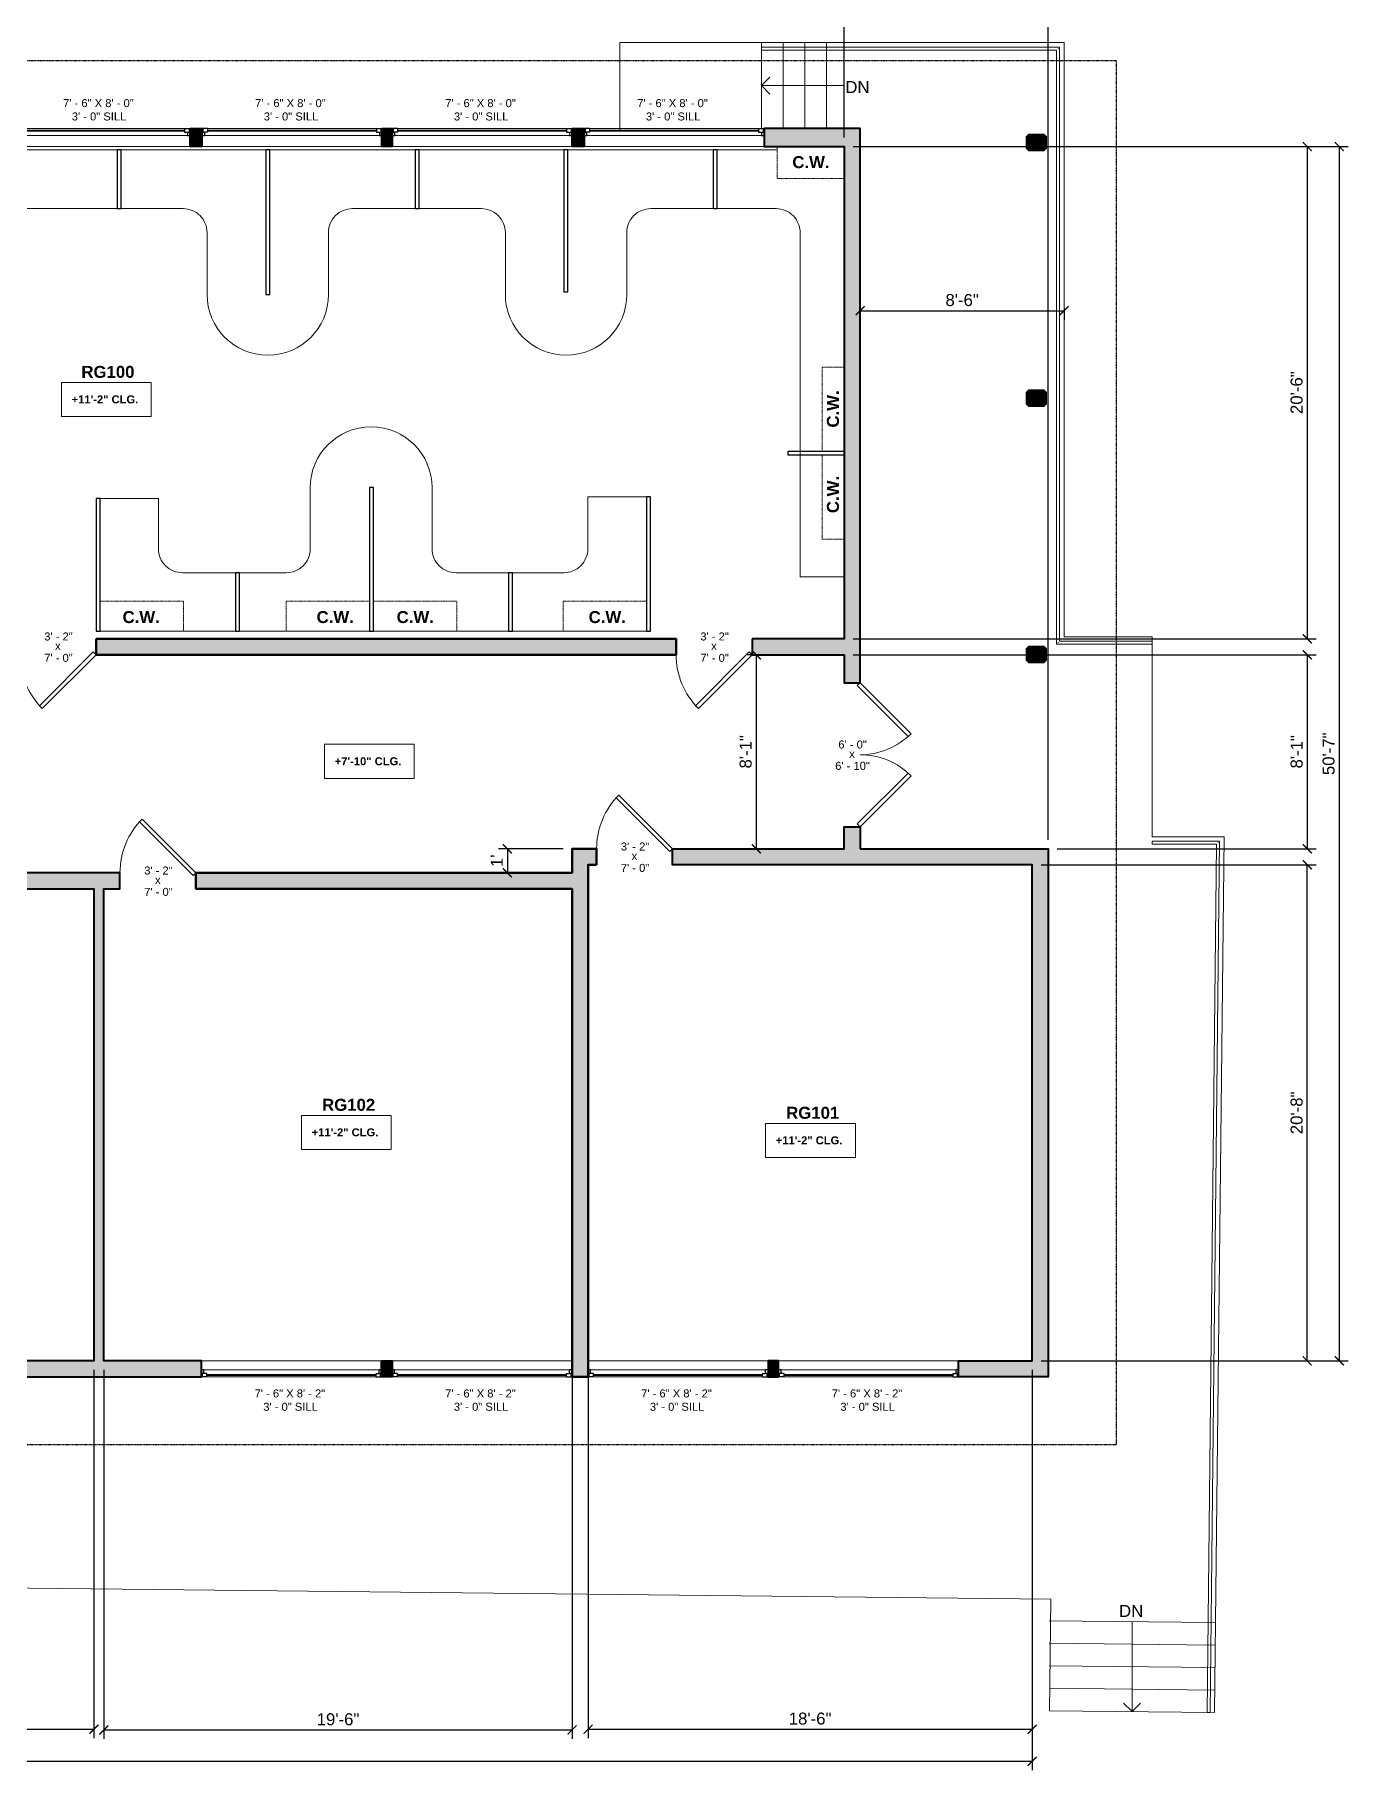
# Model space of a CAD drawing. Header units: inches. Extents: x -2078 to 106214, y -964 to 6385.
# Drawn here: x 30118 to 30775, y 3593 to 4461 of the extents above; entities that cross this region are included whole.
import ezdxf

# ---------------------------------------------------------------- set-up
doc = ezdxf.new("R2010")
doc.units = ezdxf.units.IN
doc.header["$MEASUREMENT"] = 0
doc.linetypes.add('HIDDEN2', pattern=[0.1875, 0.125, -0.0625])
for name, color, linetype, lineweight in [('A-ANNO', 2, 'Continuous', 5), ('A-ANNO-DIMS', 1, 'Continuous', 9), ('A-CASE', 4, 'Continuous', 9), ('A-DETAIL-2', 20, 'Continuous', 25), ('A-DETAIL-3', 40, 'Continuous', 15), ('A-DOOR', 1, 'Continuous', 18), ('A-GLAZ', 2, 'Continuous', 30), ('A-HIDDEN', 2, 'HIDDEN2', 18), ('A-RAILING', 4, 'Continuous', 9), ('A-STRS', 4, 'Continuous', 9), ('A-WALL', 3, 'Continuous', 40), ('A-WINDOWS', 2, 'Continuous', 18)]:
    doc.layers.add(name, color=color, linetype=linetype, lineweight=lineweight)
doc.layers.add('A-HATCH', color=9, linetype='Continuous')
doc.styles.add('Arial', font='arial.ttf')
doc.styles.add('Arial_1', font='arial.ttf', dxfattribs={"height": 0.0625})
doc.styles.add('Arial_2', font='arial.ttf', dxfattribs={"height": 3})
doc.styles.add('Arial_B', font='arialbd.ttf', dxfattribs={"height": 4.5})
doc.styles.add('Arial_B_1', font='arialbd.ttf', dxfattribs={"height": 3})
doc.styles.add('JC', font='arial.ttf', dxfattribs={"height": 0.125})
doc.dimstyles.new('JC-DIMS', dxfattribs={"dimtxt": 0.125, "dimasz": 0.09375, "dimexe": 0.09375, "dimexo": 0.09375, "dimgap": 0.046875, "dimtad": 1, "dimdec": 1, "dimzin": 0, "dimdsep": 46, "dimlunit": 4, "dimtxsty": 'JC', "dimblk": 'ARCHTICK', "dimcen": 0.09, "dimclrd": 1, "dimclre": 1, "dimclrt": 256, "dimadec": 0, "dimazin": 0, "dimtfac": 1, "dimtdec": 1, "dimtofl": 0, "dimtmove": 1, "dimatfit": 3, "dimfxl": 1, "dimtolj": 1, "dimtzin": 0, "dimarcsym": 0})

# ---------------------------------------------------------------- blocks, each defined once
blk = doc.blocks.new('JC_DOUBLE DOOR - DOUBLE DOOR-1460017-1-1st Floor - Classroom')
at = {"layer": 'A-DOOR', "lineweight": 30}
for p, q in [((-36, 4), (-10.54, 29.46)), ((-9.13, 28.04), (-34.59, 2.59)), ((-10.54, 29.46), (-9.13, 28.04)), ((10.54, 29.46), (9.13, 28.04)), ((9.13, 28.04), (34.59, 2.59)), ((36, 4), (10.54, 29.46)), ((-34.59, 2.59), (-36, 4)), ((34.59, 2.59), (36, 4))]:
    blk.add_line(p, q, dxfattribs=at)
at = {"layer": 'A-DOOR', "lineweight": 9}
for centre, start, end in [((-36, 4), 0, 45), ((36, 4), 135, 180)]:
    blk.add_arc(centre, 36, start, end, dxfattribs=at)
blk = doc.blocks.new('JC_DOOR_SINGLE PANEL - SINGLE DOOR-1460154-1-1st Floor - Classroom')
at = {"layer": 'A-DOOR', "lineweight": 30}
for p, q in [((-7.87, 30.87), (-9.28, 29.46)), ((-9.28, 29.46), (17.59, 2.59)), ((19, 4), (-7.87, 30.87)), ((17.59, 2.59), (19, 4))]:
    blk.add_line(p, q, dxfattribs=at)
at = {"layer": 'A-DOOR', "lineweight": 9}
blk.add_arc((19, 4), 38, 135, 180, dxfattribs=at)
blk = doc.blocks.new('JC_DOOR_SINGLE PANEL - SINGLE DOOR-1461113-1-1st Floor - Classroom')
at = {"layer": 'A-DOOR', "lineweight": 30}
for p, q in [((-9.28, -29.46), (17.59, -2.59)), ((19, -4), (-7.87, -30.87)), ((17.59, -2.59), (19, -4)), ((-7.87, -30.87), (-9.28, -29.46))]:
    blk.add_line(p, q, dxfattribs=at)
at = {"layer": 'A-DOOR', "lineweight": 9}
blk.add_arc((19, -4), 38, 180, 225, dxfattribs=at)
blk = doc.blocks.new('JC_FIXED WINDOW - MUNTIN - FIXED WINDOW-1465971-1-1st Floor - Classroom')
at = {"layer": 'A-GLAZ'}
for p, q in [((-45, 4), (-45, -4)), ((-42.25, 4), (-45, 4)), ((-45, 0.5), (-43.75, 0.5)), ((-44.5, 4), (-44.5, 2.25)), ((-44.5, 2.25), (-43.75, 2.25)), ((-42.25, 2.25), (-43.75, 2.25)), ((-43.75, 2.25), (-43.75, 0.5)), ((-42.25, 4), (-42.25, 2.25)), ((42.25, 4), (45, 4)), ((42.25, 4), (42.25, 2.25)), ((42.25, 2.25), (44.5, 2.25)), ((43.75, 2.25), (43.75, 0.5)), ((43.75, 0.5), (45, 0.5)), ((44.5, 4), (44.5, 2.25)), ((45, 4), (45, -4))]:
    blk.add_line(p, q, dxfattribs=at)
at = {"layer": 'A-GLAZ', "lineweight": 9}
for p, q in [((43.75, 0.5), (-43.75, 0.5)), ((42.25, 4), (-42.25, 4))]:
    blk.add_line(p, q, dxfattribs=at)
at = {"layer": 'A-GLAZ', "lineweight": 40}
blk.add_line((-42.25, 3.125), (42.25, 3.125), dxfattribs=at)
at = {"layer": 'A-WINDOWS'}
for p, q in [((45, 4), (-45, 4)), ((-45, -4), (45, -4))]:
    blk.add_line(p, q, dxfattribs=at)
blk = doc.blocks.new('JC_FIXED WINDOW - MUNTIN - FIXED WINDOW-1470564-1-1st Floor - Classroom')
at = {"layer": 'A-GLAZ'}
for p, q in [((-45, 4.5), (-45, -4.5)), ((-42.25, 4.5), (-45, 4.5)), ((-45, 1), (-43.75, 1)), ((-44.5, 4.5), (-44.5, 2.75)), ((-44.5, 2.75), (-43.75, 2.75)), ((-42.25, 2.75), (-43.75, 2.75)), ((-43.75, 2.75), (-43.75, 1)), ((-42.25, 4.5), (-42.25, 2.75)), ((42.25, 4.5), (45, 4.5)), ((42.25, 4.5), (42.25, 2.75)), ((42.25, 2.75), (44.5, 2.75)), ((43.75, 2.75), (43.75, 1)), ((43.75, 1), (45, 1)), ((44.5, 4.5), (44.5, 2.75)), ((45, 4.5), (45, -4.5))]:
    blk.add_line(p, q, dxfattribs=at)
at = {"layer": 'A-GLAZ', "lineweight": 9}
for p, q in [((43.75, 1), (-43.75, 1)), ((42.25, 4.5), (-42.25, 4.5))]:
    blk.add_line(p, q, dxfattribs=at)
at = {"layer": 'A-GLAZ', "lineweight": 40}
blk.add_line((-42.25, 3.625), (42.25, 3.625), dxfattribs=at)
at = {"layer": 'A-WINDOWS'}
for p, q in [((45, 4.5), (-45, 4.5)), ((-45, -4.5), (45, -4.5))]:
    blk.add_line(p, q, dxfattribs=at)
blk = doc.blocks.new('Top Rail Type - Top Rail_Internal_-1534940-1-1st Floor - Classroom')
at = {"layer": 'A-RAILING'}
for p, q in [((1345.01, -271.34), (1345.01, -271.53)), ((1540.38, -568.53), (1540.38, -568.34))]:
    blk.add_line(p, q, dxfattribs=at)
for points in [[(1493.48, -271.34), (1493.46, -271.36), (1493.43, -271.39), (1493.38, -271.43), (1493.34, -271.48), (1493.31, -271.51), (1493.29, -271.53)], [(1493.48, -568.34), (1493.46, -568.36), (1493.43, -568.39), (1493.38, -568.43), (1493.34, -568.48), (1493.31, -568.51), (1493.29, -568.53)]]:
    blk.add_open_spline(points, degree=3, knots=[0.46086968, 0.46086968, 0.46086968, 0.46086968, 0.47916667, 0.5, 0.52083333, 0.53913032, 0.53913032, 0.53913032, 0.53913032], dxfattribs=at)
blk = doc.blocks.new('Top Rail Type - Top Rail_Internal_-V3-1-1st Floor - Classroom')
at = {"layer": 'A-RAILING'}
for p, q in [((1345.01, -272.18), (1345.01, -270.68)), ((1494.13, -270.68), (1345.01, -270.68)), ((1492.63, -272.18), (1345.01, -272.18)), ((1492.63, -569.18), (1492.63, -272.18)), ((1494.13, -567.68), (1494.13, -270.68)), ((1540.38, -569.18), (1492.63, -569.18)), ((1540.38, -567.68), (1494.13, -567.68)), ((1540.38, -569.18), (1540.38, -567.68))]:
    blk.add_line(p, q, dxfattribs=at)
blk = doc.blocks.new('Top Rail Type - Top Rail_Internal_-1603301-1-1st Floor - Classroom')
at = {"layer": 'A-RAILING'}
for p, q in [((1540.38, -668.34), (1540.38, -668.53)), ((1568.53, -1103.17), (1568.71, -1103.17))]:
    blk.add_line(p, q, dxfattribs=at)
blk.add_open_spline([(1573.44, -668.34), (1573.43, -668.36), (1573.4, -668.39), (1573.35, -668.43), (1573.3, -668.48), (1573.27, -668.51), (1573.26, -668.53)], degree=3, knots=[0.46086968, 0.46086968, 0.46086968, 0.46086968, 0.47916667, 0.5, 0.52083333, 0.53913032, 0.53913032, 0.53913032, 0.53913032], dxfattribs=at)
blk = doc.blocks.new('Top Rail Type - Top Rail_Internal_-V7-1-1st Floor - Classroom')
at = {"layer": 'A-RAILING'}
for p, q in [((1540.38, -669.18), (1540.38, -667.68)), ((1574.11, -667.68), (1540.38, -667.68)), ((1569.37, -1103.18), (1574.11, -667.68)), ((1572.59, -669.18), (1540.38, -669.18)), ((1567.87, -1103.16), (1572.59, -669.18)), ((1567.87, -1103.16), (1569.37, -1103.18))]:
    blk.add_line(p, q, dxfattribs=at)
blk = doc.blocks.new('_ArchTick')
at = {"color": 0, "linetype": 'ByBlock', "const_width": 0.15}
blk.add_lwpolyline([(-0.5, -0.5), (0.5, 0.5)], dxfattribs=at)
blk = doc.blocks.new('*D1573')
at = {"layer": 'A-ANNO-DIMS', "color": 1, "lineweight": -2, "transparency": 16777216}
for p, q in [((30527, 4404.78), (30758.54, 4404.78)), ((30754.04, 4404.78), (30754.04, 4158.78)), ((30527, 4158.78), (30758.54, 4158.78))]:
    blk.add_line(p, q, dxfattribs=at)
at = {"layer": 'Defpoints', "color": 0, "transparency": 16777216}
for p in [(30522.5, 4404.78), (30522.5, 4158.78), (30754.04, 4158.78)]:
    blk.add_point(p, dxfattribs=at)
at = {"layer": 'A-ANNO-DIMS', "color": 1, "lineweight": -2, "transparency": 16777216, "xscale": 4.5, "yscale": 4.5, "zscale": 4.5}
for p, rotation in [((30754.04, 4404.78), 90), ((30754.04, 4158.78), 270)]:
    blk.add_blockref('_ArchTick', p, dxfattribs=dict(at, rotation=rotation))
at = {"layer": 'A-ANNO-DIMS', "color": 2, "transparency": 16777216, "insert": (30748.72, 4281.78), "char_height": 6, "width": 0.4874, "attachment_point": 5, "rotation": 90, "style": 'JC'}
blk.add_mtext('\\A1;20\'-6"', dxfattribs=at)
blk = doc.blocks.new('*D1575')
at = {"layer": 'A-ANNO-DIMS', "color": 1, "lineweight": -2, "transparency": 16777216}
for p, q in [((30057.5, 4409.28), (30057.5, 4534.05)), ((30057.5, 4529.55), (30522.5, 4529.55)), ((30522.5, 4409.28), (30522.5, 4534.05))]:
    blk.add_line(p, q, dxfattribs=at)
at = {"layer": 'Defpoints', "color": 0, "transparency": 16777216}
for p in [(30522.5, 4529.55), (30057.5, 4404.78), (30522.5, 4404.78)]:
    blk.add_point(p, dxfattribs=at)
at = {"layer": 'A-ANNO-DIMS', "color": 1, "lineweight": -2, "transparency": 16777216, "xscale": 4.5, "yscale": 4.5, "zscale": 4.5, "rotation": 180}
blk.add_blockref('_ArchTick', (30057.5, 4529.55), dxfattribs=at)
at = {"layer": 'A-ANNO-DIMS', "color": 1, "lineweight": -2, "transparency": 16777216, "xscale": 4.5, "yscale": 4.5, "zscale": 4.5}
blk.add_blockref('_ArchTick', (30522.5, 4529.55), dxfattribs=at)
at = {"layer": 'A-ANNO-DIMS', "color": 2, "transparency": 16777216, "insert": (30290, 4534.86), "char_height": 6, "width": 0.4874, "attachment_point": 5, "style": 'JC'}
blk.add_mtext('\\A1;38\'-9"', dxfattribs=at)
blk = doc.blocks.new('*D1585')
at = {"layer": 'A-ANNO-DIMS', "color": 1, "lineweight": -2, "transparency": 16777216}
for p, q in [((28998.48, 4409.28), (28998.48, 4550.05)), ((30522.5, 4409.28), (30522.5, 4550.05)), ((28998.48, 4545.55), (30522.5, 4545.55))]:
    blk.add_line(p, q, dxfattribs=at)
at = {"layer": 'Defpoints', "color": 0, "transparency": 16777216}
for p in [(30522.5, 4545.55), (28998.48, 4404.78), (30522.5, 4404.78)]:
    blk.add_point(p, dxfattribs=at)
at = {"layer": 'A-ANNO-DIMS', "color": 1, "lineweight": -2, "transparency": 16777216, "xscale": 4.5, "yscale": 4.5, "zscale": 4.5, "rotation": 180}
blk.add_blockref('_ArchTick', (28998.48, 4545.55), dxfattribs=at)
at = {"layer": 'A-ANNO-DIMS', "color": 1, "lineweight": -2, "transparency": 16777216, "xscale": 4.5, "yscale": 4.5, "zscale": 4.5}
blk.add_blockref('_ArchTick', (30522.5, 4545.55), dxfattribs=at)
at = {"layer": 'A-ANNO-DIMS', "color": 2, "transparency": 16777216, "insert": (29760.49, 4550.81), "char_height": 6, "width": 0.5739, "attachment_point": 5, "style": 'JC'}
blk.add_mtext("\\A1;127'", dxfattribs=at)
blk = doc.blocks.new('*D1587')
at = {"layer": 'A-ANNO-DIMS', "color": 1, "lineweight": -2, "transparency": 16777216}
for p, q in [((30152.48, 3793.28), (30152.48, 3608.79)), ((30386.48, 3793.28), (30386.48, 3608.79)), ((30152.48, 3613.29), (30386.48, 3613.29))]:
    blk.add_line(p, q, dxfattribs=at)
at = {"layer": 'Defpoints', "color": 0, "transparency": 16777216}
for p in [(30152.48, 3797.78), (30386.48, 3797.78), (30386.48, 3613.29)]:
    blk.add_point(p, dxfattribs=at)
at = {"layer": 'A-ANNO-DIMS', "color": 1, "lineweight": -2, "transparency": 16777216, "xscale": 4.5, "yscale": 4.5, "zscale": 4.5, "rotation": 180}
blk.add_blockref('_ArchTick', (30152.48, 3613.29), dxfattribs=at)
at = {"layer": 'A-ANNO-DIMS', "color": 1, "lineweight": -2, "transparency": 16777216, "xscale": 4.5, "yscale": 4.5, "zscale": 4.5}
blk.add_blockref('_ArchTick', (30386.48, 3613.29), dxfattribs=at)
at = {"layer": 'A-ANNO-DIMS', "color": 2, "transparency": 16777216, "insert": (30269.48, 3618.6), "char_height": 6, "width": 0.4874, "attachment_point": 5, "style": 'JC'}
blk.add_mtext('\\A1;19\'-6"', dxfattribs=at)
blk = doc.blocks.new('*D1589')
at = {"layer": 'A-ANNO-DIMS', "color": 1, "lineweight": -2, "transparency": 16777216}
for p, q in [((29914.48, 3793.28), (29914.48, 3609.14)), ((30147.48, 3793.28), (30147.48, 3609.14)), ((29914.48, 3613.64), (30147.48, 3613.64))]:
    blk.add_line(p, q, dxfattribs=at)
at = {"layer": 'Defpoints', "color": 0, "transparency": 16777216}
for p in [(29914.48, 3797.78), (30147.48, 3797.78), (30147.48, 3613.64)]:
    blk.add_point(p, dxfattribs=at)
at = {"layer": 'A-ANNO-DIMS', "color": 1, "lineweight": -2, "transparency": 16777216, "xscale": 4.5, "yscale": 4.5, "zscale": 4.5, "rotation": 180}
blk.add_blockref('_ArchTick', (29914.48, 3613.64), dxfattribs=at)
at = {"layer": 'A-ANNO-DIMS', "color": 1, "lineweight": -2, "transparency": 16777216, "xscale": 4.5, "yscale": 4.5, "zscale": 4.5}
blk.add_blockref('_ArchTick', (30147.48, 3613.64), dxfattribs=at)
at = {"layer": 'A-ANNO-DIMS', "color": 2, "transparency": 16777216, "insert": (30030.98, 3618.95), "char_height": 6, "width": 0.4874, "attachment_point": 5, "style": 'JC'}
blk.add_mtext('\\A1;19\'-5"', dxfattribs=at)
blk = doc.blocks.new('*D1605')
at = {"layer": 'A-ANNO-DIMS', "color": 1, "lineweight": -2, "transparency": 16777216}
for p, q in [((29004.48, 3793.28), (29004.48, 3593.14)), ((30616.48, 3793.28), (30616.48, 3593.14)), ((29004.48, 3597.64), (30616.48, 3597.64))]:
    blk.add_line(p, q, dxfattribs=at)
at = {"layer": 'Defpoints', "color": 0, "transparency": 16777216}
for p in [(29004.48, 3797.78), (30616.48, 3797.78), (30616.48, 3597.64)]:
    blk.add_point(p, dxfattribs=at)
at = {"layer": 'A-ANNO-DIMS', "color": 1, "lineweight": -2, "transparency": 16777216, "xscale": 4.5, "yscale": 4.5, "zscale": 4.5, "rotation": 180}
blk.add_blockref('_ArchTick', (29004.48, 3597.64), dxfattribs=at)
at = {"layer": 'A-ANNO-DIMS', "color": 1, "lineweight": -2, "transparency": 16777216, "xscale": 4.5, "yscale": 4.5, "zscale": 4.5}
blk.add_blockref('_ArchTick', (30616.48, 3597.64), dxfattribs=at)
at = {"layer": 'A-ANNO-DIMS', "color": 2, "transparency": 16777216, "insert": (29810.48, 3602.96), "char_height": 6, "width": 0.5739, "attachment_point": 5, "style": 'JC'}
blk.add_mtext('\\A1;134\'-4"', dxfattribs=at)
blk = doc.blocks.new('*D1607')
at = {"layer": 'A-ANNO-DIMS', "color": 1, "lineweight": -2, "transparency": 16777216}
for p, q in [((30394.48, 3793.28), (30394.48, 3609.14)), ((30616.48, 3793.28), (30616.48, 3609.14)), ((30394.48, 3613.64), (30616.48, 3613.64))]:
    blk.add_line(p, q, dxfattribs=at)
at = {"layer": 'Defpoints', "color": 0, "transparency": 16777216}
for p in [(30394.48, 3797.78), (30616.48, 3797.78), (30616.48, 3613.64)]:
    blk.add_point(p, dxfattribs=at)
at = {"layer": 'A-ANNO-DIMS', "color": 1, "lineweight": -2, "transparency": 16777216, "xscale": 4.5, "yscale": 4.5, "zscale": 4.5, "rotation": 180}
blk.add_blockref('_ArchTick', (30394.48, 3613.64), dxfattribs=at)
at = {"layer": 'A-ANNO-DIMS', "color": 1, "lineweight": -2, "transparency": 16777216, "xscale": 4.5, "yscale": 4.5, "zscale": 4.5}
blk.add_blockref('_ArchTick', (30616.48, 3613.64), dxfattribs=at)
at = {"layer": 'A-ANNO-DIMS', "color": 2, "transparency": 16777216, "insert": (30505.48, 3618.95), "char_height": 6, "width": 0.4874, "attachment_point": 5, "style": 'JC'}
blk.add_mtext('\\A1;18\'-6"', dxfattribs=at)
blk = doc.blocks.new('*D1609')
at = {"layer": 'A-ANNO-DIMS', "color": 1, "lineweight": -2, "transparency": 16777216}
for p, q in [((30527, 4150.78), (30758.54, 4150.78)), ((30754.04, 4150.78), (30754.04, 4053.78)), ((30628.98, 4053.78), (30758.54, 4053.78))]:
    blk.add_line(p, q, dxfattribs=at)
at = {"layer": 'Defpoints', "color": 0, "transparency": 16777216}
for p in [(30522.5, 4150.78), (30624.48, 4053.78), (30754.04, 4053.78)]:
    blk.add_point(p, dxfattribs=at)
at = {"layer": 'A-ANNO-DIMS', "color": 1, "lineweight": -2, "transparency": 16777216, "xscale": 4.5, "yscale": 4.5, "zscale": 4.5}
for p, rotation in [((30754.04, 4150.78), 90), ((30754.04, 4053.78), 270)]:
    blk.add_blockref('_ArchTick', p, dxfattribs=dict(at, rotation=rotation))
at = {"layer": 'A-ANNO-DIMS', "color": 2, "transparency": 16777216, "insert": (30748.72, 4102.28), "char_height": 6, "width": 0.4008, "attachment_point": 5, "rotation": 90, "style": 'JC'}
blk.add_mtext('\\A1;8\'-1"', dxfattribs=at)
blk = doc.blocks.new('*D1613')
at = {"layer": 'A-ANNO-DIMS', "color": 1, "lineweight": -2, "transparency": 16777216}
for p, q in [((28990.48, 4418.28), (28990.48, 4565.05)), ((30624.48, 4058.28), (30624.48, 4565.05)), ((28990.48, 4560.55), (30624.48, 4560.55))]:
    blk.add_line(p, q, dxfattribs=at)
at = {"layer": 'Defpoints', "color": 0, "transparency": 16777216}
for p in [(30624.48, 4560.55), (28990.48, 4413.78), (30624.48, 4053.78)]:
    blk.add_point(p, dxfattribs=at)
at = {"layer": 'A-ANNO-DIMS', "color": 1, "lineweight": -2, "transparency": 16777216, "xscale": 4.5, "yscale": 4.5, "zscale": 4.5, "rotation": 180}
blk.add_blockref('_ArchTick', (28990.48, 4560.55), dxfattribs=at)
at = {"layer": 'A-ANNO-DIMS', "color": 1, "lineweight": -2, "transparency": 16777216, "xscale": 4.5, "yscale": 4.5, "zscale": 4.5}
blk.add_blockref('_ArchTick', (30624.48, 4560.55), dxfattribs=at)
at = {"layer": 'A-ANNO-DIMS', "color": 2, "transparency": 16777216, "insert": (29807.48, 4565.86), "char_height": 6, "width": 0.5739, "attachment_point": 5, "style": 'JC'}
blk.add_mtext('\\A1;136\'-2"', dxfattribs=at)
blk = doc.blocks.new('*D1623')
at = {"layer": 'A-ANNO-DIMS', "color": 1, "lineweight": -2, "transparency": 16777216}
for p, q in [((30479.74, 4150.78), (30474.08, 4150.78)), ((30478.58, 4150.78), (30478.58, 4053.78)), ((30479.74, 4053.78), (30474.08, 4053.78))]:
    blk.add_line(p, q, dxfattribs=at)
at = {"layer": 'Defpoints', "color": 0, "transparency": 16777216}
for p in [(30484.24, 4150.78), (30478.58, 4053.78), (30484.24, 4053.78)]:
    blk.add_point(p, dxfattribs=at)
at = {"layer": 'A-ANNO-DIMS', "color": 1, "lineweight": -2, "transparency": 16777216, "xscale": 4.5, "yscale": 4.5, "zscale": 4.5}
for p, rotation in [((30478.58, 4150.78), 90), ((30478.58, 4053.78), 270)]:
    blk.add_blockref('_ArchTick', p, dxfattribs=dict(at, rotation=rotation))
at = {"layer": 'A-ANNO-DIMS', "color": 2, "transparency": 16777216, "insert": (30473.27, 4102.28), "char_height": 6, "width": 0.4008, "attachment_point": 5, "rotation": 90, "style": 'JC'}
blk.add_mtext('\\A1;8\'-1"', dxfattribs=at)
blk = doc.blocks.new('*D1561')
at = {"layer": 'A-ANNO-DIMS', "color": 1, "lineweight": -2, "transparency": 16777216}
for p, q in [((30530.5, 4323.89), (30530.5, 4318.23)), ((30530.5, 4322.73), (30632.5, 4322.73)), ((30632.5, 4323.89), (30632.5, 4318.23))]:
    blk.add_line(p, q, dxfattribs=at)
at = {"layer": 'Defpoints', "color": 0, "transparency": 16777216}
for p in [(30530.5, 4328.39), (30632.5, 4328.39), (30632.5, 4322.73)]:
    blk.add_point(p, dxfattribs=at)
at = {"layer": 'A-ANNO-DIMS', "color": 1, "lineweight": -2, "transparency": 16777216, "xscale": 4.5, "yscale": 4.5, "zscale": 4.5, "rotation": 180}
blk.add_blockref('_ArchTick', (30530.5, 4322.73), dxfattribs=at)
at = {"layer": 'A-ANNO-DIMS', "color": 1, "lineweight": -2, "transparency": 16777216, "xscale": 4.5, "yscale": 4.5, "zscale": 4.5}
blk.add_blockref('_ArchTick', (30632.5, 4322.73), dxfattribs=at)
at = {"layer": 'A-ANNO-DIMS', "color": 2, "transparency": 16777216, "insert": (30581.5, 4328.05), "char_height": 6, "width": 0.4008, "attachment_point": 5, "style": 'JC'}
blk.add_mtext('\\A1;8\'-6"', dxfattribs=at)
blk = doc.blocks.new('JC- existing door Tag_quad - JC- existing door Tag_quad-839775-1-1st Floor - Classroom')
at = {"layer": 'A-ANNO', "insert": (-0.023, 0.038), "char_height": 0.0625, "width": 0.0505, "attachment_point": 1, "style": 'Arial_2', "bg_fill": 3, "box_fill_scale": 1.25, "bg_fill_color": 256, "bg_fill_true_color": 13158600, "bg_fill_transparency": 0}
blk.add_mtext('x', dxfattribs=at)
blk = doc.blocks.new('*D1563')
at = {"layer": 'A-ANNO-DIMS', "color": 1, "lineweight": -2, "transparency": 16777216}
for p, q in [((30381.98, 4053.78), (30349.64, 4053.78)), ((30354.14, 4053.78), (30354.14, 4041.78)), ((30355.29, 4041.78), (30349.64, 4041.78))]:
    blk.add_line(p, q, dxfattribs=at)
at = {"layer": 'Defpoints', "color": 0, "transparency": 16777216}
for p in [(30386.48, 4053.78), (30354.14, 4041.78), (30359.79, 4041.78)]:
    blk.add_point(p, dxfattribs=at)
at = {"layer": 'A-ANNO-DIMS', "color": 1, "lineweight": -2, "transparency": 16777216, "xscale": 4.5, "yscale": 4.5, "zscale": 4.5}
for p, rotation in [((30354.14, 4053.78), 90), ((30354.14, 4041.78), 270)]:
    blk.add_blockref('_ArchTick', p, dxfattribs=dict(at, rotation=rotation))
at = {"layer": 'A-ANNO-DIMS', "color": 2, "transparency": 16777216, "insert": (30348.87, 4047.78), "char_height": 6, "width": 0.4008, "attachment_point": 5, "rotation": 90, "style": 'JC'}
blk.add_mtext("\\A1;1'", dxfattribs=at)
blk = doc.blocks.new('*D1567')
at = {"layer": 'A-ANNO-DIMS', "color": 1, "lineweight": -2, "transparency": 16777216}
for p, q in [((30620.98, 4045.78), (30758.54, 4045.78)), ((30754.04, 3797.78), (30754.04, 4045.78)), ((30620.98, 3797.78), (30758.54, 3797.78))]:
    blk.add_line(p, q, dxfattribs=at)
at = {"layer": 'Defpoints', "color": 0, "transparency": 16777216}
for p in [(30616.48, 4045.78), (30754.04, 4045.78), (30616.48, 3797.78)]:
    blk.add_point(p, dxfattribs=at)
at = {"layer": 'A-ANNO-DIMS', "color": 1, "lineweight": -2, "transparency": 16777216, "xscale": 4.5, "yscale": 4.5, "zscale": 4.5}
for p, rotation in [((30754.04, 4045.78), 90), ((30754.04, 3797.78), 270)]:
    blk.add_blockref('_ArchTick', p, dxfattribs=dict(at, rotation=rotation))
at = {"layer": 'A-ANNO-DIMS', "color": 2, "transparency": 16777216, "insert": (30748.72, 3921.78), "char_height": 6, "width": 0.4874, "attachment_point": 5, "rotation": 90, "style": 'JC'}
blk.add_mtext('\\A1;20\'-8"', dxfattribs=at)
blk = doc.blocks.new('*D1571')
at = {"layer": 'A-ANNO-DIMS', "color": 1, "lineweight": -2, "transparency": 16777216}
for p, q in [((30527, 4404.78), (30774.54, 4404.78)), ((30770.04, 4404.78), (30770.04, 3797.78)), ((30620.98, 3797.78), (30774.54, 3797.78))]:
    blk.add_line(p, q, dxfattribs=at)
at = {"layer": 'Defpoints', "color": 0, "transparency": 16777216}
for p in [(30522.5, 4404.78), (30616.48, 3797.78), (30770.04, 3797.78)]:
    blk.add_point(p, dxfattribs=at)
at = {"layer": 'A-ANNO-DIMS', "color": 1, "lineweight": -2, "transparency": 16777216, "xscale": 4.5, "yscale": 4.5, "zscale": 4.5}
for p, rotation in [((30770.04, 4404.78), 90), ((30770.04, 3797.78), 270)]:
    blk.add_blockref('_ArchTick', p, dxfattribs=dict(at, rotation=rotation))
at = {"layer": 'A-ANNO-DIMS', "color": 2, "transparency": 16777216, "insert": (30764.72, 4101.28), "char_height": 6, "width": 0.4874, "attachment_point": 5, "rotation": 90, "style": 'JC'}
blk.add_mtext('\\A1;50\'-7"', dxfattribs=at)

msp = doc.modelspace()

# ---------------------------------------------------------------- hatches: boundary and pattern name
at = {"layer": 'A-HATCH'}
h = msp.add_hatch(color=256, dxfattribs=at)
h.dxf.hatch_style = 1
h.paths.add_polyline_path([(30195.5, 4413.784), (30201.468, 4413.784), (30201.468, 4404.784), (30195.5, 4404.784)])
h = msp.add_hatch(color=256, dxfattribs=at)
h.dxf.hatch_style = 1
h.paths.add_polyline_path([(30291.468, 4413.784), (30296.531, 4413.784), (30296.531, 4404.784), (30291.468, 4404.784)])
h = msp.add_hatch(color=256, dxfattribs=at)
h.dxf.hatch_style = 1
h.paths.add_polyline_path([(30386.531, 4413.784), (30392.5, 4413.784), (30392.5, 4404.784), (30386.531, 4404.784)])
h = msp.add_hatch(color=256, dxfattribs=at)
h.dxf.hatch_style = 1
h.paths.add_polyline_path([(30476.5, 4158.784), (30476.5, 4150.784), (30522.5, 4150.784), (30522.5, 4136.784), (30530.5, 4136.784), (30530.5, 4413.784), (30482.5, 4413.784), (30482.5, 4404.784), (30522.5, 4404.784), (30522.5, 4158.784)])
h = msp.add_hatch(color=256, dxfattribs=at)
h.dxf.hatch_style = 1
h.paths.add_polyline_path([(30614.621, 4410.836), (30613.51, 4409.725), (30613.51, 4403.947), (30614.621, 4402.836), (30622.523, 4402.836), (30623.635, 4403.947), (30623.635, 4409.725), (30622.523, 4410.836)])
h = msp.add_hatch(color=256, dxfattribs=at)
h.dxf.hatch_style = 1
h.paths.add_polyline_path([(30614.621, 4283.021), (30613.51, 4281.909), (30613.51, 4276.132), (30614.621, 4275.021), (30622.523, 4275.021), (30623.635, 4276.132), (30623.635, 4281.909), (30622.523, 4283.021)])
h = msp.add_hatch(color=256, dxfattribs=at)
h.dxf.hatch_style = 1
h.paths.add_polyline_path([(30148.5, 4158.784), (30148.5, 4150.784), (30438.5, 4150.784), (30438.5, 4158.784)])
h = msp.add_hatch(color=256, dxfattribs=at)
h.dxf.hatch_style = 1
h.paths.add_polyline_path([(30614.621, 4154.902), (30613.51, 4153.791), (30613.51, 4148.013), (30614.621, 4146.902), (30622.523, 4146.902), (30623.635, 4148.013), (30623.635, 4153.791), (30622.523, 4154.902)])
h = msp.add_hatch(color=256, dxfattribs=at)
h.dxf.hatch_style = 1
h.paths.add_polyline_path([(30530.5, 4053.784), (30624.482, 4053.784), (30624.482, 3789.784), (30579.732, 3789.784), (30579.732, 3797.784), (30616.482, 3797.784), (30616.482, 4045.784), (30436.75, 4045.784), (30436.75, 4053.784), (30522.5, 4053.784), (30522.5, 4064.784), (30530.5, 4064.784)])
h = msp.add_hatch(color=256, dxfattribs=at)
h.dxf.hatch_style = 1
h.paths.add_polyline_path([(30398.75, 4045.784), (30398.75, 4053.784), (30386.482, 4053.784), (30386.482, 4041.784), (30198.482, 4041.784), (30198.482, 4033.784), (30386.482, 4033.784), (30386.482, 3789.784), (30394.482, 3789.784), (30394.482, 4045.784)])
h = msp.add_hatch(color=256, dxfattribs=at)
h.dxf.hatch_style = 1
h.paths.add_polyline_path([(30291.232, 3797.784), (30296.482, 3797.784), (30296.482, 3789.784), (30291.232, 3789.784)])
h = msp.add_hatch(color=256, dxfattribs=at)
h.dxf.hatch_style = 1
h.paths.add_polyline_path([(30489.732, 3797.784), (30484.482, 3797.784), (30484.482, 3789.784), (30489.732, 3789.784)])

# ---------------------------------------------------------------- linework, layer by layer
at = {"layer": 'A-ANNO'}
for p, q in [((30522.5, 4435.284), (30481.125, 4435.284)), ((30481.172, 4435.284), (30485.414, 4439.527)), ((30481.172, 4435.284), (30485.414, 4431.042)), ((30666.473, 3667.462), (30666.473, 3622.462)), ((30666.473, 3622.462), (30662.23, 3626.705)), ((30666.473, 3622.462), (30670.716, 3626.705))]:
    msp.add_line(p, q, dxfattribs=at)
at = {"layer": 'A-ANNO', "flags": 128}
for points in [[(30131.188, 4286.88), (30176.099, 4286.88), (30176.099, 4269.812), (30131.188, 4269.812)], [(30262.722, 4105.998), (30307.633, 4105.998), (30307.633, 4088.93), (30262.722, 4088.93)], [(30251.206, 3920.498), (30296.117, 3920.498), (30296.117, 3903.429), (30251.206, 3903.429)], [(30483.206, 3916.498), (30528.117, 3916.498), (30528.117, 3899.429), (30483.206, 3899.429)]]:
    msp.add_lwpolyline(points, close=True, dxfattribs=at)
at = {"layer": 'A-CASE', "linetype": 'HIDDEN2', "lineweight": 9}
for p, q in [((30488.983, 4404.784), (30488.983, 4388.784)), ((30488.983, 4388.784), (30522.5, 4388.784)), ((30511.5, 4252.593), (30511.5, 4294.593)), ((30511.5, 4294.593), (30522.5, 4294.593)), ((30511.5, 4250.593), (30511.5, 4208.593)), ((30511.5, 4208.593), (30522.5, 4208.593)), ((30192.194, 4177.56), (30150.553, 4177.56)), ((30192.194, 4162.56), (30192.194, 4177.56)), ((30243.553, 4162.56), (30243.553, 4177.56)), ((30243.553, 4177.56), (30285.194, 4177.56)), ((30328.835, 4177.56), (30287.194, 4177.56)), ((30328.835, 4162.56), (30328.835, 4177.56)), ((30382.055, 4162.56), (30382.055, 4177.56)), ((30382.055, 4177.56), (30423.696, 4177.56))]:
    msp.add_line(p, q, dxfattribs=at)
at = {"layer": 'A-DETAIL-2'}
for points in [[(30159.018, 4373.784), (30161.018, 4373.784), (30161.018, 4403.139), (30159.018, 4403.139)], [(30233.393, 4330.889), (30235.393, 4330.889), (30235.393, 4403.139), (30233.393, 4403.139)], [(30308.018, 4373.784), (30310.018, 4373.784), (30310.018, 4403.139), (30308.018, 4403.139)], [(30382.393, 4332.139), (30384.393, 4332.139), (30384.393, 4403.139), (30382.393, 4403.139)], [(30458.983, 4403.139), (30456.983, 4403.139), (30456.983, 4373.784), (30458.983, 4373.784)], [(30287.194, 4234.306), (30285.194, 4234.306), (30285.194, 4162.56), (30287.194, 4162.56)], [(30148.553, 4162.56), (30150.553, 4162.56), (30150.553, 4228.941), (30148.553, 4228.941)], [(30425.696, 4229.784), (30423.696, 4229.784), (30423.696, 4162.56), (30425.696, 4162.56)], [(30220.252, 4191.784), (30218.252, 4191.784), (30218.252, 4162.56), (30220.252, 4162.56)], [(30356.696, 4191.794), (30354.696, 4191.794), (30354.696, 4162.56), (30356.696, 4162.56)]]:
    msp.add_lwpolyline(points, close=True, dxfattribs=at)
msp.add_lwpolyline([(30522.5, 4250.593), (30494.5, 4250.593), (30494.5, 4252.593), (30522.5, 4252.593)], dxfattribs=at)
at = {"layer": 'A-DETAIL-3', "lineweight": 9}
for p, q in [((30410.344, 4412.784), (30410.344, 4456.784)), ((30632.5, 4456.784), (30410.344, 4456.784)), ((30632.5, 4456.784), (30632.5, 4159.784)), ((30072.5, 4403.139), (30488.983, 4403.139)), ((30150.553, 4162.56), (30423.696, 4162.56)), ((30676.5, 4159.784), (30632.5, 4159.784)), ((30676.5, 4159.784), (30676.5, 4059.784)), ((30676.5, 4059.784), (30712.5, 4059.784)), ((30712.5, 4059.784), (30707.734, 3622.019)), ((30625.82, 3678.729), (29070.241, 3695.419)), ((30625.82, 3678.729), (30625.212, 3622.905))]:
    msp.add_line(p, q, dxfattribs=at)
for points in [[(30072.5, 4328.784), (30101.5, 4328.784), (30101.5, 4361.784, -0.4142136), (30113.5, 4373.784), (30192.01, 4373.784, -0.4142136), (30204.01, 4361.784), (30204.01, 4330.906, 1), (30264.727, 4330.906)], [(30413.858, 4330.906, -1), (30353.14, 4330.906), (30353.14, 4361.784, 0.4142136), (30341.14, 4373.784), (30276.727, 4373.784, 0.4142136), (30264.727, 4361.784), (30264.727, 4330.906)], [(30522.5, 4189.784), (30500.5, 4189.784), (30500.5, 4361.784, 0.4142136), (30488.5, 4373.784), (30425.858, 4373.784, 0.4142136), (30413.858, 4361.784), (30413.858, 4330.906)], [(30423.696, 4229.784), (30394.364, 4229.784), (30394.364, 4203.784, -0.4142136), (30382.364, 4191.784), (30328.483, 4191.784, -0.4142136), (30316.483, 4203.784), (30316.483, 4234.306, 1), (30255.608, 4234.306), (30255.608, 4203.784, -0.4142136), (30243.608, 4191.784), (30191.725, 4191.784, -0.4142136), (30179.725, 4203.784), (30179.725, 4228.941), (30150.553, 4228.941)]]:
    msp.add_lwpolyline(points, format="xyb", dxfattribs=at)
at = {"layer": 'A-STRS', "lineweight": 9}
for p, q in [((30481.125, 4413.784), (30481.125, 4456.784)), ((30491.958, 4413.784), (30491.958, 4456.784)), ((30502.791, 4413.784), (30502.791, 4456.784)), ((30513.625, 4413.784), (30513.625, 4456.784)), ((30707.734, 3667.019), (30625.075, 3667.906)), ((30707.72, 3655.77), (30625.061, 3656.656)), ((30707.728, 3644.519), (30625.069, 3645.406)), ((30707.747, 3633.269), (30625.088, 3634.156)), ((30707.734, 3622.019), (30625.212, 3622.905))]:
    msp.add_line(p, q, dxfattribs=at)
at = {"layer": 'A-WALL'}
for points in [[(30195.5, 4413.784), (30201.468, 4413.784), (30201.468, 4404.784), (30195.5, 4404.784)], [(30291.468, 4413.784), (30296.531, 4413.784), (30296.531, 4404.784), (30291.468, 4404.784)], [(30386.531, 4413.784), (30392.5, 4413.784), (30392.5, 4404.784), (30386.531, 4404.784)], [(30476.5, 4158.784), (30476.5, 4150.784), (30522.5, 4150.784), (30522.5, 4136.784), (30530.5, 4136.784), (30530.5, 4413.784), (30482.5, 4413.784), (30482.5, 4404.784), (30522.5, 4404.784), (30522.5, 4158.784)], [(30530.5, 4053.784), (30624.482, 4053.784), (30624.482, 3789.784), (30579.732, 3789.784), (30579.732, 3797.784), (30616.482, 3797.784), (30616.482, 4045.784), (30436.75, 4045.784), (30436.75, 4053.784), (30522.5, 4053.784), (30522.5, 4064.784), (30530.5, 4064.784)], [(30291.232, 3797.784), (30296.482, 3797.784), (30296.482, 3789.784), (30291.232, 3789.784)], [(30489.732, 3797.784), (30484.482, 3797.784), (30484.482, 3789.784), (30489.732, 3789.784)]]:
    msp.add_lwpolyline(points, close=True, dxfattribs=at)
at = {"layer": 'A-WALL', "lineweight": 30}
for points in [[(30614.621, 4410.836), (30613.51, 4409.725), (30613.51, 4403.947), (30614.621, 4402.836), (30622.523, 4402.836), (30623.635, 4403.947), (30623.635, 4409.725), (30622.523, 4410.836)], [(30614.621, 4283.021), (30613.51, 4281.909), (30613.51, 4276.132), (30614.621, 4275.021), (30622.523, 4275.021), (30623.635, 4276.132), (30623.635, 4281.909), (30622.523, 4283.021)], [(30614.621, 4154.902), (30613.51, 4153.791), (30613.51, 4148.013), (30614.621, 4146.902), (30622.523, 4146.902), (30623.635, 4148.013), (30623.635, 4153.791), (30622.523, 4154.902)]]:
    msp.add_lwpolyline(points, close=True, dxfattribs=at)
at = {"layer": 'A-WALL', "lineweight": 60}
for points in [[(30148.5, 4158.784), (30148.5, 4150.784), (30438.5, 4150.784), (30438.5, 4158.784)], [(30398.75, 4045.784), (30398.75, 4053.784), (30386.482, 4053.784), (30386.482, 4041.784), (30198.482, 4041.784), (30198.482, 4033.784), (30386.482, 4033.784), (30386.482, 3789.784), (30394.482, 3789.784), (30394.482, 4045.784)]]:
    msp.add_lwpolyline(points, close=True, dxfattribs=at)

# ---------------------------------------------------------------- block references
at = {"layer": 'A-RAILING'}
for name in ['Top Rail Type - Top Rail_Internal_-V3-1-1st Floor - Classroom', 'Top Rail Type - Top Rail_Internal_-1534940-1-1st Floor - Classroom', 'Top Rail Type - Top Rail_Internal_-V7-1-1st Floor - Classroom', 'Top Rail Type - Top Rail_Internal_-1603301-1-1st Floor - Classroom']:
    msp.add_blockref(name, (29136.116, 4725.219), dxfattribs=at)
at = {"layer": 'A-WINDOWS'}
for p in [(30150.5, 4409.284), (30246.468, 4409.284), (30341.531, 4409.284), (30437.5, 4409.284)]:
    msp.add_blockref('JC_FIXED WINDOW - MUNTIN - FIXED WINDOW-1470564-1-1st Floor - Classroom', p, dxfattribs=at)
at = {"layer": 'A-WINDOWS', "rotation": 180}
for p in [(30246.232, 3793.784), (30341.482, 3793.784), (30439.482, 3793.784), (30534.732, 3793.784)]:
    msp.add_blockref('JC_FIXED WINDOW - MUNTIN - FIXED WINDOW-1465971-1-1st Floor - Classroom', p, dxfattribs=at)

# ---------------------------------------------------------------- texts
at = {"layer": 'A-ANNO', "attachment_point": 1}
for s, insert, char_height, width, style in [('DN', (30523.105, 4437.561), 6, 14.948, 'Arial'), ('7\' - 6" X 8\' - 0"', (30132.056, 4428.527), 4, 44.642, 'Arial_1'), ('7\' - 6" X 8\' - 0"', (30228.025, 4428.527), 4, 44.642, 'Arial_1'), ('7\' - 6" X 8\' - 0"', (30323.088, 4428.527), 4, 44.642, 'Arial_1'), ('7\' - 6" X 8\' - 0"', (30419.056, 4428.527), 4, 44.642, 'Arial_1'), ('3\' - 0" SILL', (30136.39, 4421.861), 4, 34.138, 'Arial_1'), ('3\' - 0" SILL', (30232.358, 4421.861), 4, 34.138, 'Arial_1'), ('3\' - 0" SILL', (30327.421, 4421.861), 4, 34.138, 'Arial_1'), ('3\' - 0" SILL', (30423.39, 4421.861), 4, 34.138, 'Arial_1'), ('C.W.', (30496.603, 4400.031), 6, 22.624, 'Arial_B'), ('RG100', (30141.186, 4295.186), 6, 47.672, 'Arial_B'), ('+11\'-2" CLG.', (30136.308, 4280.427), 4, 41.814, 'Arial_B_1'), ('C.W.', (30161.785, 4172.618), 6, 22.624, 'Arial_B'), ('C.W.', (30258.785, 4172.618), 6, 22.624, 'Arial_B'), ('C.W.', (30298.785, 4172.618), 6, 22.624, 'Arial_B'), ('C.W.', (30394.785, 4172.618), 6, 22.624, 'Arial_B'), ('+7\'-10" CLG.', (30267.842, 4099.545), 4, 41.814, 'Arial_B_1'), ('RG102', (30261.512, 3928.803), 6, 75.346, 'Arial_B'), ('RG101', (30493.512, 3924.803), 6, 75.346, 'Arial_B'), ('+11\'-2" CLG.', (30256.326, 3914.044), 4, 41.814, 'Arial_B_1'), ('+11\'-2" CLG.', (30488.326, 3910.044), 4, 41.814, 'Arial_B_1'), ('7\' - 6" X 8\' - 2"', (30227.789, 3783.527), 4, 44.642, 'Arial_1'), ('7\' - 6" X 8\' - 2"', (30323.039, 3783.527), 4, 44.642, 'Arial_1'), ('7\' - 6" X 8\' - 2"', (30421.039, 3783.527), 4, 44.642, 'Arial_1'), ('7\' - 6" X 8\' - 2"', (30516.289, 3783.527), 4, 44.642, 'Arial_1'), ('3\' - 0" SILL', (30232.122, 3776.861), 4, 34.138, 'Arial_1'), ('3\' - 0" SILL', (30327.372, 3776.861), 4, 34.138, 'Arial_1'), ('3\' - 0" SILL', (30425.372, 3776.861), 4, 34.138, 'Arial_1'), ('3\' - 0" SILL', (30520.622, 3776.861), 4, 34.138, 'Arial_1'), ('DN', (30659.925, 3675.798), 6, 14.948, 'Arial')]:
    msp.add_mtext(s, dxfattribs=dict(at, insert=insert, char_height=char_height, width=width, style=style))
at = {"layer": 'A-ANNO', "char_height": 6, "width": 22.624, "attachment_point": 1, "rotation": 90, "style": 'Arial_B'}
for insert in [(30513.918, 4264.334), (30513.918, 4221.584)]:
    msp.add_mtext('C.W.', dxfattribs=dict(at, insert=insert))
at = {"layer": 'A-ANNO', "char_height": 4, "attachment_point": 1, "style": 'Arial_1', "bg_fill": 3, "box_fill_scale": 1.25, "bg_fill_color": 256, "bg_fill_true_color": 13158600, "bg_fill_transparency": 0}
for s, insert, width in [('3\' - 2"', (30122.614, 4161.921), 17.978), ('3\' - 2"', (30450.614, 4161.921), 17.978), ('7\' - 0"', (30122.614, 4151.24), 17.978), ('7\' - 0"', (30450.614, 4151.24), 17.978), ('6\' - 0"', (30519.614, 4107.921), 17.978), ('6\' - 10"', (30518.039, 4097.24), 21.816), ('3\' - 2"', (30410.864, 4056.921), 17.978), ('3\' - 2"', (30172.597, 4044.921), 17.978), ('7\' - 0"', (30410.864, 4046.24), 17.978), ('7\' - 0"', (30172.597, 4034.24), 17.978)]:
    msp.add_mtext(s, dxfattribs=dict(at, insert=insert, width=width))

# ---------------------------------------------------------------- dimensions: what is measured, and where the dimension line sits
at = {"layer": 'A-ANNO-DIMS'}
for base, p1, p2, picture, middle in [((30522.5, 4545.548), (28998.482, 4404.784), (30522.5, 4404.784), '*D1585', (29760.491, 4550.811)), ((30522.5, 4529.548), (30057.5, 4404.784), (30522.5, 4404.784), '*D1575', (30290, 4534.864)), ((30632.5, 4322.733), (30530.5, 4328.39), (30632.5, 4328.39), '*D1561', (30581.5, 4328.046)), ((30616.482, 3597.641), (29004.482, 3797.784), (30616.482, 3797.784), '*D1605', (29810.482, 3602.956)), ((30147.482, 3613.641), (29914.482, 3797.784), (30147.482, 3797.784), '*D1589', (30030.982, 3618.954)), ((30386.482, 3613.291), (30152.482, 3797.784), (30386.482, 3797.784), '*D1587', (30269.482, 3618.604)), ((30616.482, 3613.641), (30394.482, 3797.784), (30616.482, 3797.784), '*D1607', (30505.482, 3618.954))]:
    dim = msp.add_linear_dim(base=base, p1=p1, p2=p2, dimstyle='JC-DIMS', override={"dimclrt": 2}, dxfattribs=at)
    dim.commit()
    dim.dimension.update_dxf_attribs({"geometry": picture, "text_midpoint": middle})
for base, p1, p2, picture, middle in [((30754.038, 4158.784), (30522.5, 4404.784), (30522.5, 4158.784), '*D1573', (30748.725, 4281.784)), ((30354.136, 4041.784), (30386.482, 4053.784), (30359.793, 4041.784), '*D1563', (30348.873, 4047.784)), ((30754.038, 4045.784), (30616.482, 3797.784), (30616.482, 4045.784), '*D1567', (30748.725, 3921.784))]:
    dim = msp.add_linear_dim(base=base, p1=p1, p2=p2, angle=90, dimstyle='JC-DIMS', override={"dimclrt": 2}, dxfattribs=at)
    dim.commit()
    dim.dimension.update_dxf_attribs({"geometry": picture, "text_midpoint": middle})

# ---------------------------------------------------------------- next in the draw order: block references
at = {"layer": 'A-DOOR'}
for name, p in [('JC_DOOR_SINGLE PANEL - SINGLE DOOR-1461113-1-1st Floor - Classroom', (30129.5, 4154.784)), ('JC_DOOR_SINGLE PANEL - SINGLE DOOR-1461113-1-1st Floor - Classroom', (30457.5, 4154.784)), ('JC_DOOR_SINGLE PANEL - SINGLE DOOR-1460154-1-1st Floor - Classroom', (30417.75, 4049.784)), ('JC_DOOR_SINGLE PANEL - SINGLE DOOR-1460154-1-1st Floor - Classroom', (30179.482, 4037.784))]:
    msp.add_blockref(name, p, dxfattribs=at)
at = {"layer": 'A-DOOR', "rotation": 270}
msp.add_blockref('JC_DOUBLE DOOR - DOUBLE DOOR-1460017-1-1st Floor - Classroom', (30526.5, 4100.784), dxfattribs=at)

# ---------------------------------------------------------------- next in the draw order: dimensions: what is measured, and where the dimension line sits
at = {"layer": 'A-ANNO-DIMS'}
dim = msp.add_linear_dim(base=(30624.482, 4560.548), p1=(28990.482, 4413.784), p2=(30624.482, 4053.784), dimstyle='JC-DIMS', override={"dimclrt": 2}, dxfattribs=at)
dim.commit()
dim.dimension.update_dxf_attribs({"geometry": '*D1613', "text_midpoint": (29807.482, 4565.864)})
for base, p1, p2, picture, middle in [((30478.582, 4053.784), (30484.239, 4150.784), (30484.239, 4053.784), '*D1623', (30473.269, 4102.284)), ((30754.038, 4053.784), (30522.5, 4150.784), (30624.482, 4053.784), '*D1609', (30748.725, 4102.284))]:
    dim = msp.add_linear_dim(base=base, p1=p1, p2=p2, angle=90, dimstyle='JC-DIMS', override={"dimclrt": 2}, dxfattribs=at)
    dim.commit()
    dim.dimension.update_dxf_attribs({"geometry": picture, "text_midpoint": middle})

# ---------------------------------------------------------------- next in the draw order: block references
at = {"layer": 'A-ANNO', "xscale": 64, "yscale": 64, "zscale": 64}
for p in [(30129.5, 4154.784), (30457.5, 4154.784), (30526.5, 4100.784), (30417.75, 4049.784), (30179.482, 4037.784)]:
    msp.add_blockref('JC- existing door Tag_quad - JC- existing door Tag_quad-839775-1-1st Floor - Classroom', p, dxfattribs=at)

# ---------------------------------------------------------------- next in the draw order: hatches: boundary and pattern name
at = {"layer": 'A-HATCH'}
h = msp.add_hatch(color=256, dxfattribs=at)
h.dxf.hatch_style = 1
h.paths.add_polyline_path([(29956.482, 4041.784), (29956.482, 4033.784), (30147.482, 4033.784), (30147.482, 3797.784), (30099.732, 3797.784), (30099.732, 3789.784), (30201.232, 3789.784), (30201.232, 3797.784), (30152.482, 3797.784), (30152.482, 4033.784), (30160.482, 4033.784), (30160.482, 4041.784)])

# ---------------------------------------------------------------- next in the draw order: linework, layer by layer
at = {"layer": 'A-HIDDEN', "lineweight": 30}
msp.add_lwpolyline([(28932.72, 4447.784), (30658.482, 4447.784), (30658.482, 3755.784), (28932.72, 3755.784)], dxfattribs=at)
at = {"layer": 'A-WALL'}
msp.add_lwpolyline([(29956.482, 4041.784), (29956.482, 4033.784), (30147.482, 4033.784), (30147.482, 3797.784), (30099.732, 3797.784), (30099.732, 3789.784), (30201.232, 3789.784), (30201.232, 3797.784), (30152.482, 3797.784), (30152.482, 4033.784), (30160.482, 4033.784), (30160.482, 4041.784)], close=True, dxfattribs=at)

# ---------------------------------------------------------------- next in the draw order: dimensions: what is measured, and where the dimension line sits
at = {"layer": 'A-ANNO-DIMS'}
dim = msp.add_linear_dim(base=(30770.038, 3797.784), p1=(30522.5, 4404.784), p2=(30616.482, 3797.784), angle=90, dimstyle='JC-DIMS', override={"dimclrt": 2}, dxfattribs=at)
dim.commit()
dim.dimension.update_dxf_attribs({"geometry": '*D1571', "text_midpoint": (30764.725, 4101.284)})

doc.saveas('drawing.dxf')
